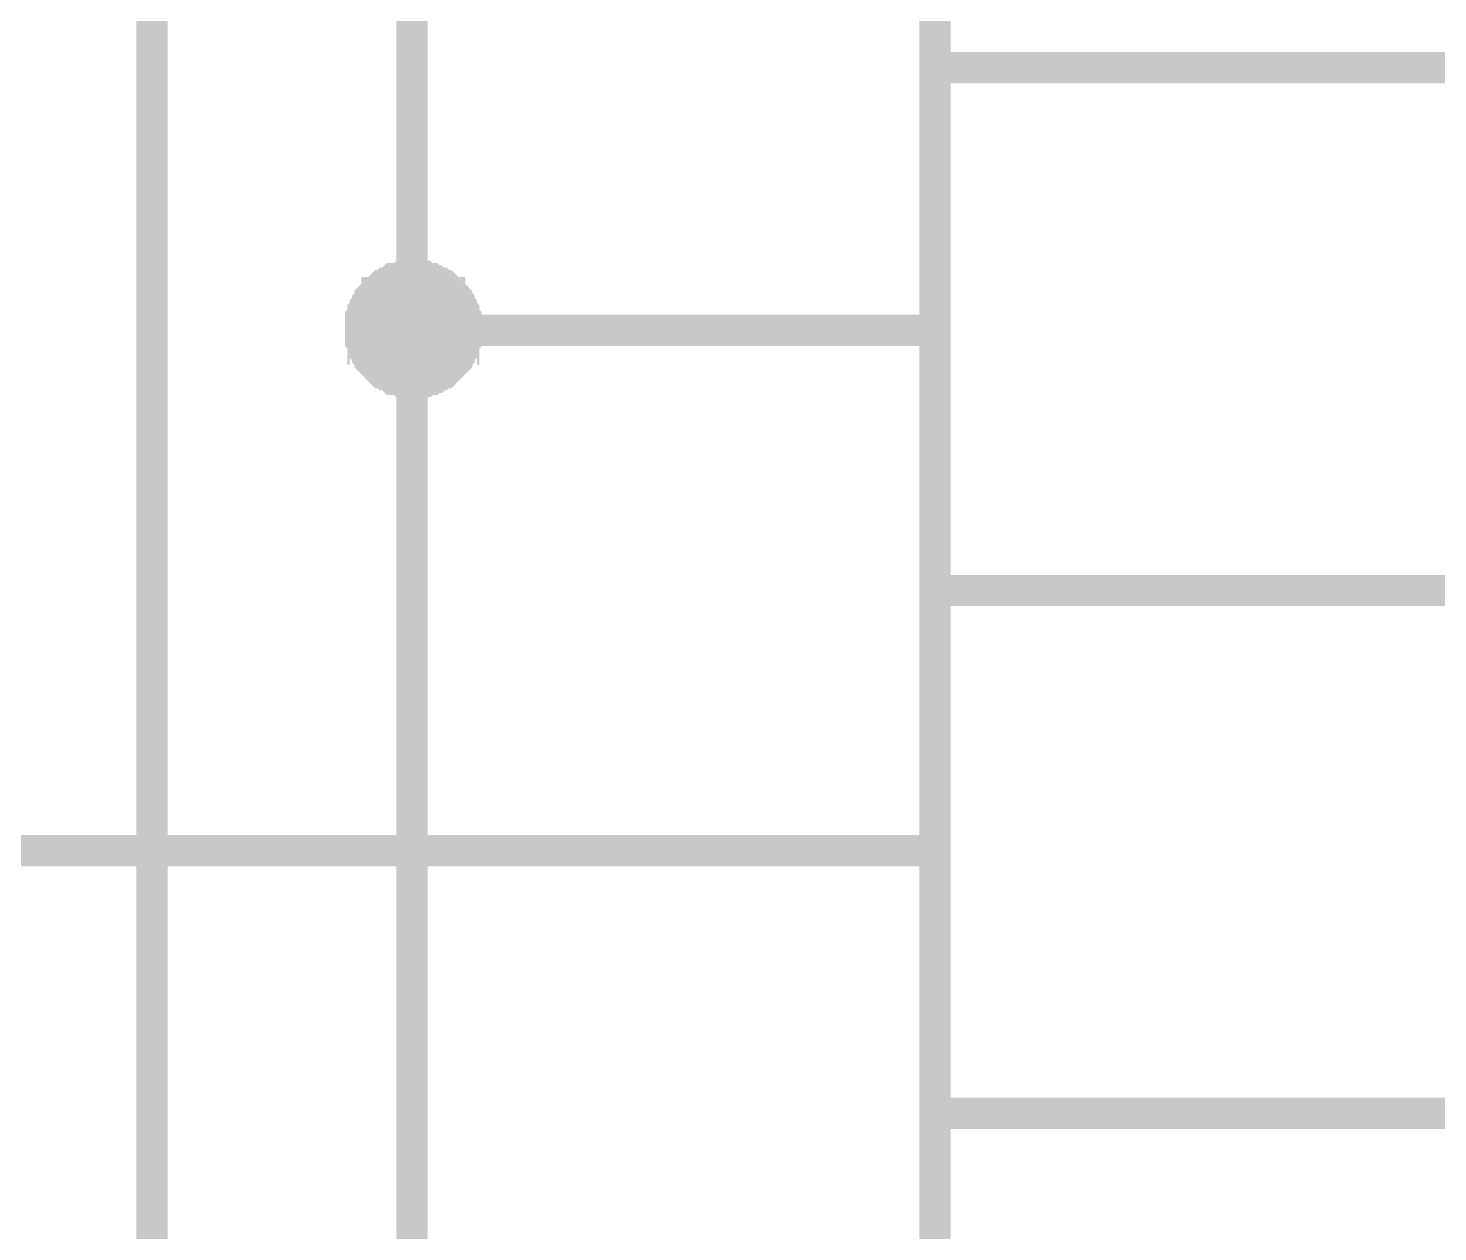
# Model space of a CAD drawing. Header units: millimetres. Extents: x 0 to 841, y 0 to 594.
# Drawn here: x 506.32 to 519.82, y 148.85 to 160.38 of the extents above; entities that cross this region are included whole.
import ezdxf

# ---------------------------------------------------------------- set-up
doc = ezdxf.new("R2010")
doc.units = ezdxf.units.MM
doc.layers.add('Sheet', color=255, linetype='Continuous')

msp = doc.modelspace()

# ---------------------------------------------------------------- linework, layer by layer
at = {"layer": 'Sheet', "const_width": 0.3}
msp.add_lwpolyline([(515.002, 239.999), (535.012, 239.999), (535.012, 114.991), (515.002, 114.991), (515.002, 239.999)], close=True, dxfattribs=at)
at = {"layer": 'Sheet'}
for points, const_width in [([(509.994, 172.486), (509.994, 157.484), (512.51, 157.484)], 0.3), ([(512.51, 162.492), (507.502, 162.492), (507.502, 147.489)], 0.3), ([(437.501, 159.999), (460.003, 159.999), (460.003, 152.498), (512.51, 152.498)], 0.3), ([(515.002, 159.999), (535.012, 159.999)], 0.3), ([(509.5, 157.484), (509.5, 157.506), (509.5, 157.529), (509.5, 157.574), (509.5, 157.596), (509.523, 157.618), (509.523, 157.641), (509.523, 157.663), (509.545, 157.686), (509.545, 157.708), (509.568, 157.731), (509.568, 157.753), (509.59, 157.776), (509.59, 157.798), (509.613, 157.821), (509.635, 157.843), (509.657, 157.843), (509.657, 157.865), (509.68, 157.888), (509.702, 157.91), (509.725, 157.91), (509.747, 157.933), (509.77, 157.933), (509.792, 157.955), (509.792, 157.955), (509.815, 157.978), (509.86, 157.978), (509.882, 157.978), (509.905, 158), (509.927, 158), (509.949, 158), (509.972, 158), (509.994, 158)], 0.3), ([(509.5, 157.484), (509.5, 157.506), (509.5, 157.529), (509.5, 157.574), (509.5, 157.596), (509.523, 157.618), (509.523, 157.641), (509.523, 157.663), (509.545, 157.686), (509.545, 157.708), (509.568, 157.731), (509.568, 157.753), (509.59, 157.776), (509.59, 157.798), (509.613, 157.821), (509.635, 157.843), (509.657, 157.843), (509.657, 157.865), (509.68, 157.888), (509.702, 157.91), (509.725, 157.91), (509.747, 157.933), (509.77, 157.933), (509.792, 157.955), (509.792, 157.955), (509.815, 157.978), (509.86, 157.978), (509.882, 157.978), (509.905, 158), (509.927, 158), (509.949, 158), (509.972, 158), (509.994, 158)], 0.3), ([(509.5, 157.484), (509.5, 157.506), (509.5, 157.529), (509.5, 157.574), (509.5, 157.596), (509.523, 157.618), (509.523, 157.641), (509.523, 157.663), (509.545, 157.686), (509.545, 157.708), (509.568, 157.731), (509.568, 157.753), (509.59, 157.776), (509.59, 157.798), (509.613, 157.821), (509.635, 157.843), (509.657, 157.843), (509.657, 157.865), (509.68, 157.888), (509.702, 157.91), (509.725, 157.91), (509.747, 157.933), (509.77, 157.933), (509.792, 157.955), (509.792, 157.955), (509.815, 157.978), (509.86, 157.978), (509.882, 157.978), (509.905, 158), (509.927, 158), (509.949, 158), (509.972, 158), (509.994, 158)], 0.3), ([(509.5, 157.484), (509.5, 157.506), (509.5, 157.529), (509.5, 157.574), (509.5, 157.596), (509.523, 157.618), (509.523, 157.641), (509.523, 157.663), (509.545, 157.686), (509.545, 157.708), (509.568, 157.731), (509.568, 157.753), (509.59, 157.776), (509.59, 157.798), (509.613, 157.821), (509.635, 157.843), (509.657, 157.843), (509.657, 157.865), (509.68, 157.888), (509.702, 157.91), (509.725, 157.91), (509.747, 157.933), (509.77, 157.933), (509.792, 157.955), (509.792, 157.955), (509.815, 157.978), (509.86, 157.978), (509.882, 157.978), (509.905, 158), (509.927, 158), (509.949, 158), (509.972, 158), (509.994, 158)], 0.3), ([(509.994, 158), (509.994, 158)], 0.3), ([(509.994, 158), (510.017, 158), (510.039, 158), (510.084, 158), (510.107, 158), (510.129, 157.978), (510.152, 157.978), (510.174, 157.978), (510.196, 157.955), (510.219, 157.955), (510.241, 157.933), (510.264, 157.933), (510.286, 157.91), (510.309, 157.91), (510.331, 157.888), (510.354, 157.865), (510.354, 157.843), (510.376, 157.843), (510.399, 157.821), (510.421, 157.798), (510.421, 157.776), (510.444, 157.753), (510.444, 157.731), (510.466, 157.708), (510.466, 157.686), (510.488, 157.663), (510.488, 157.641), (510.488, 157.618), (510.511, 157.596), (510.511, 157.574), (510.511, 157.529), (510.511, 157.506), (510.511, 157.484)], 0.3), ([(509.994, 158), (509.994, 158)], 0.3), ([(509.994, 158), (510.017, 158), (510.039, 158), (510.084, 158), (510.107, 158), (510.129, 157.978), (510.152, 157.978), (510.174, 157.978), (510.196, 157.955), (510.219, 157.955), (510.241, 157.933), (510.264, 157.933), (510.286, 157.91), (510.309, 157.91), (510.331, 157.888), (510.354, 157.865), (510.354, 157.843), (510.376, 157.843), (510.399, 157.821), (510.421, 157.798), (510.421, 157.776), (510.444, 157.753), (510.444, 157.731), (510.466, 157.708), (510.466, 157.686), (510.488, 157.663), (510.488, 157.641), (510.488, 157.618), (510.511, 157.596), (510.511, 157.574), (510.511, 157.529), (510.511, 157.506), (510.511, 157.484)], 0.3), ([(509.994, 158), (509.994, 158)], 0.3), ([(509.994, 158), (510.017, 158), (510.039, 158), (510.084, 158), (510.107, 158), (510.129, 157.978), (510.152, 157.978), (510.174, 157.978), (510.196, 157.955), (510.219, 157.955), (510.241, 157.933), (510.264, 157.933), (510.286, 157.91), (510.309, 157.91), (510.331, 157.888), (510.354, 157.865), (510.354, 157.843), (510.376, 157.843), (510.399, 157.821), (510.421, 157.798), (510.421, 157.776), (510.444, 157.753), (510.444, 157.731), (510.466, 157.708), (510.466, 157.686), (510.488, 157.663), (510.488, 157.641), (510.488, 157.618), (510.511, 157.596), (510.511, 157.574), (510.511, 157.529), (510.511, 157.506), (510.511, 157.484)], 0.3), ([(509.994, 158), (509.994, 158)], 0.3), ([(509.994, 158), (510.017, 158), (510.039, 158), (510.084, 158), (510.107, 158), (510.129, 157.978), (510.152, 157.978), (510.174, 157.978), (510.196, 157.955), (510.219, 157.955), (510.241, 157.933), (510.264, 157.933), (510.286, 157.91), (510.309, 157.91), (510.331, 157.888), (510.354, 157.865), (510.354, 157.843), (510.376, 157.843), (510.399, 157.821), (510.421, 157.798), (510.421, 157.776), (510.444, 157.753), (510.444, 157.731), (510.466, 157.708), (510.466, 157.686), (510.488, 157.663), (510.488, 157.641), (510.488, 157.618), (510.511, 157.596), (510.511, 157.574), (510.511, 157.529), (510.511, 157.506), (510.511, 157.484)], 0.3), ([(509.5, 157.484), (509.5, 157.506), (509.5, 157.529), (509.5, 157.574), (509.5, 157.596), (509.523, 157.618), (509.523, 157.641), (509.523, 157.663), (509.545, 157.686), (509.545, 157.708), (509.568, 157.731), (509.568, 157.753), (509.59, 157.776), (509.59, 157.798), (509.613, 157.821), (509.635, 157.843), (509.657, 157.843), (509.657, 157.865), (509.68, 157.888), (509.702, 157.91), (509.725, 157.91), (509.747, 157.933), (509.77, 157.933), (509.792, 157.955), (509.792, 157.955), (509.815, 157.978), (509.86, 157.978), (509.882, 157.978), (509.905, 158), (509.927, 158), (509.949, 158), (509.972, 158), (509.994, 158)], 0.0991), ([(509.5, 157.484), (509.5, 157.506), (509.5, 157.529), (509.5, 157.574), (509.5, 157.596), (509.523, 157.618), (509.523, 157.641), (509.523, 157.663), (509.545, 157.686), (509.545, 157.708), (509.568, 157.731), (509.568, 157.753), (509.59, 157.776), (509.59, 157.798), (509.613, 157.821), (509.635, 157.843), (509.657, 157.843), (509.657, 157.865), (509.68, 157.888), (509.702, 157.91), (509.725, 157.91), (509.747, 157.933), (509.77, 157.933), (509.792, 157.955), (509.792, 157.955), (509.815, 157.978), (509.86, 157.978), (509.882, 157.978), (509.905, 158), (509.927, 158), (509.949, 158), (509.972, 158), (509.994, 158)], 0.0991), ([(509.5, 157.484), (509.5, 157.506), (509.5, 157.529), (509.5, 157.574), (509.5, 157.596), (509.523, 157.618), (509.523, 157.641), (509.523, 157.663), (509.545, 157.686), (509.545, 157.708), (509.568, 157.731), (509.568, 157.753), (509.59, 157.776), (509.59, 157.798), (509.613, 157.821), (509.635, 157.843), (509.657, 157.843), (509.657, 157.865), (509.68, 157.888), (509.702, 157.91), (509.725, 157.91), (509.747, 157.933), (509.77, 157.933), (509.792, 157.955), (509.792, 157.955), (509.815, 157.978), (509.86, 157.978), (509.882, 157.978), (509.905, 158), (509.927, 158), (509.949, 158), (509.972, 158), (509.994, 158)], 0.0991), ([(509.5, 157.484), (509.5, 157.506), (509.5, 157.529), (509.5, 157.574), (509.5, 157.596), (509.523, 157.618), (509.523, 157.641), (509.523, 157.663), (509.545, 157.686), (509.545, 157.708), (509.568, 157.731), (509.568, 157.753), (509.59, 157.776), (509.59, 157.798), (509.613, 157.821), (509.635, 157.843), (509.657, 157.843), (509.657, 157.865), (509.68, 157.888), (509.702, 157.91), (509.725, 157.91), (509.747, 157.933), (509.77, 157.933), (509.792, 157.955), (509.792, 157.955), (509.815, 157.978), (509.86, 157.978), (509.882, 157.978), (509.905, 158), (509.927, 158), (509.949, 158), (509.972, 158), (509.994, 158)], 0.0991), ([(509.994, 158), (509.994, 158)], 0.0991), ([(509.994, 158), (510.017, 158), (510.039, 158), (510.084, 158), (510.107, 158), (510.129, 157.978), (510.152, 157.978), (510.174, 157.978), (510.196, 157.955), (510.219, 157.955), (510.241, 157.933), (510.264, 157.933), (510.286, 157.91), (510.309, 157.91), (510.331, 157.888), (510.354, 157.865), (510.354, 157.843), (510.376, 157.843), (510.399, 157.821), (510.421, 157.798), (510.421, 157.776), (510.444, 157.753), (510.444, 157.731), (510.466, 157.708), (510.466, 157.686), (510.488, 157.663), (510.488, 157.641), (510.488, 157.618), (510.511, 157.596), (510.511, 157.574), (510.511, 157.529), (510.511, 157.506), (510.511, 157.484)], 0.0991), ([(509.994, 158), (509.994, 158)], 0.0991), ([(509.994, 158), (510.017, 158), (510.039, 158), (510.084, 158), (510.107, 158), (510.129, 157.978), (510.152, 157.978), (510.174, 157.978), (510.196, 157.955), (510.219, 157.955), (510.241, 157.933), (510.264, 157.933), (510.286, 157.91), (510.309, 157.91), (510.331, 157.888), (510.354, 157.865), (510.354, 157.843), (510.376, 157.843), (510.399, 157.821), (510.421, 157.798), (510.421, 157.776), (510.444, 157.753), (510.444, 157.731), (510.466, 157.708), (510.466, 157.686), (510.488, 157.663), (510.488, 157.641), (510.488, 157.618), (510.511, 157.596), (510.511, 157.574), (510.511, 157.529), (510.511, 157.506), (510.511, 157.484)], 0.0991), ([(509.994, 158), (509.994, 158)], 0.0991), ([(509.994, 158), (510.017, 158), (510.039, 158), (510.084, 158), (510.107, 158), (510.129, 157.978), (510.152, 157.978), (510.174, 157.978), (510.196, 157.955), (510.219, 157.955), (510.241, 157.933), (510.264, 157.933), (510.286, 157.91), (510.309, 157.91), (510.331, 157.888), (510.354, 157.865), (510.354, 157.843), (510.376, 157.843), (510.399, 157.821), (510.421, 157.798), (510.421, 157.776), (510.444, 157.753), (510.444, 157.731), (510.466, 157.708), (510.466, 157.686), (510.488, 157.663), (510.488, 157.641), (510.488, 157.618), (510.511, 157.596), (510.511, 157.574), (510.511, 157.529), (510.511, 157.506), (510.511, 157.484)], 0.0991), ([(509.994, 158), (509.994, 158)], 0.0991), ([(509.994, 158), (510.017, 158), (510.039, 158), (510.084, 158), (510.107, 158), (510.129, 157.978), (510.152, 157.978), (510.174, 157.978), (510.196, 157.955), (510.219, 157.955), (510.241, 157.933), (510.264, 157.933), (510.286, 157.91), (510.309, 157.91), (510.331, 157.888), (510.354, 157.865), (510.354, 157.843), (510.376, 157.843), (510.399, 157.821), (510.421, 157.798), (510.421, 157.776), (510.444, 157.753), (510.444, 157.731), (510.466, 157.708), (510.466, 157.686), (510.488, 157.663), (510.488, 157.641), (510.488, 157.618), (510.511, 157.596), (510.511, 157.574), (510.511, 157.529), (510.511, 157.506), (510.511, 157.484)], 0.0991), ([(509.994, 156.99), (509.972, 156.99), (509.949, 156.99), (509.927, 156.99), (509.905, 156.99), (509.882, 157.012), (509.86, 157.012), (509.815, 157.012), (509.792, 157.034), (509.792, 157.034), (509.77, 157.057), (509.747, 157.057), (509.725, 157.079), (509.702, 157.079), (509.68, 157.102), (509.657, 157.124), (509.657, 157.124), (509.635, 157.147), (509.613, 157.169), (509.59, 157.192), (509.59, 157.214), (509.568, 157.237), (509.568, 157.259), (509.545, 157.282), (509.545, 157.304), (509.523, 157.304), (509.523, 157.349), (509.523, 157.371), (509.5, 157.394), (509.5, 157.416), (509.5, 157.439), (509.5, 157.461), (509.5, 157.484)], 0.3), ([(509.5, 157.484), (509.5, 157.484)], 0.3), ([(509.994, 156.99), (509.972, 156.99), (509.949, 156.99), (509.927, 156.99), (509.905, 156.99), (509.882, 157.012), (509.86, 157.012), (509.815, 157.012), (509.792, 157.034), (509.792, 157.034), (509.77, 157.057), (509.747, 157.057), (509.725, 157.079), (509.702, 157.079), (509.68, 157.102), (509.657, 157.124), (509.657, 157.124), (509.635, 157.147), (509.613, 157.169), (509.59, 157.192), (509.59, 157.214), (509.568, 157.237), (509.568, 157.259), (509.545, 157.282), (509.545, 157.304), (509.523, 157.304), (509.523, 157.349), (509.523, 157.371), (509.5, 157.394), (509.5, 157.416), (509.5, 157.439), (509.5, 157.461), (509.5, 157.484)], 0.3), ([(509.5, 157.484), (509.5, 157.484)], 0.3), ([(509.994, 156.99), (509.972, 156.99), (509.949, 156.99), (509.927, 156.99), (509.905, 156.99), (509.882, 157.012), (509.86, 157.012), (509.815, 157.012), (509.792, 157.034), (509.792, 157.034), (509.77, 157.057), (509.747, 157.057), (509.725, 157.079), (509.702, 157.079), (509.68, 157.102), (509.657, 157.124), (509.657, 157.124), (509.635, 157.147), (509.613, 157.169), (509.59, 157.192), (509.59, 157.214), (509.568, 157.237), (509.568, 157.259), (509.545, 157.282), (509.545, 157.304), (509.523, 157.304), (509.523, 157.349), (509.523, 157.371), (509.5, 157.394), (509.5, 157.416), (509.5, 157.439), (509.5, 157.461), (509.5, 157.484)], 0.3), ([(509.5, 157.484), (509.5, 157.484)], 0.3), ([(509.994, 156.99), (509.972, 156.99), (509.949, 156.99), (509.927, 156.99), (509.905, 156.99), (509.882, 157.012), (509.86, 157.012), (509.815, 157.012), (509.792, 157.034), (509.792, 157.034), (509.77, 157.057), (509.747, 157.057), (509.725, 157.079), (509.702, 157.079), (509.68, 157.102), (509.657, 157.124), (509.657, 157.124), (509.635, 157.147), (509.613, 157.169), (509.59, 157.192), (509.59, 157.214), (509.568, 157.237), (509.568, 157.259), (509.545, 157.282), (509.545, 157.304), (509.523, 157.304), (509.523, 157.349), (509.523, 157.371), (509.5, 157.394), (509.5, 157.416), (509.5, 157.439), (509.5, 157.461), (509.5, 157.484)], 0.3), ([(509.5, 157.484), (509.5, 157.484)], 0.3), ([(510.511, 157.484), (510.511, 157.461), (510.511, 157.439), (510.511, 157.416), (510.511, 157.394), (510.488, 157.371), (510.488, 157.349), (510.488, 157.304), (510.466, 157.304), (510.466, 157.282), (510.444, 157.259), (510.444, 157.237), (510.421, 157.214), (510.421, 157.192), (510.399, 157.169), (510.376, 157.147), (510.354, 157.124), (510.354, 157.124), (510.331, 157.102), (510.309, 157.079), (510.286, 157.079), (510.264, 157.057), (510.241, 157.057), (510.219, 157.034), (510.196, 157.034), (510.174, 157.012), (510.152, 157.012), (510.129, 157.012), (510.107, 156.99), (510.084, 156.99), (510.039, 156.99), (510.017, 156.99), (509.994, 156.99)], 0.3), ([(509.994, 157.484), (509.994, 142.481), (512.51, 142.481)], 0.3), ([(510.511, 157.484), (510.511, 157.461), (510.511, 157.439), (510.511, 157.416), (510.511, 157.394), (510.488, 157.371), (510.488, 157.349), (510.488, 157.304), (510.466, 157.304), (510.466, 157.282), (510.444, 157.259), (510.444, 157.237), (510.421, 157.214), (510.421, 157.192), (510.399, 157.169), (510.376, 157.147), (510.354, 157.124), (510.354, 157.124), (510.331, 157.102), (510.309, 157.079), (510.286, 157.079), (510.264, 157.057), (510.241, 157.057), (510.219, 157.034), (510.196, 157.034), (510.174, 157.012), (510.152, 157.012), (510.129, 157.012), (510.107, 156.99), (510.084, 156.99), (510.039, 156.99), (510.017, 156.99), (509.994, 156.99)], 0.3), ([(510.511, 157.484), (510.511, 157.461), (510.511, 157.439), (510.511, 157.416), (510.511, 157.394), (510.488, 157.371), (510.488, 157.349), (510.488, 157.304), (510.466, 157.304), (510.466, 157.282), (510.444, 157.259), (510.444, 157.237), (510.421, 157.214), (510.421, 157.192), (510.399, 157.169), (510.376, 157.147), (510.354, 157.124), (510.354, 157.124), (510.331, 157.102), (510.309, 157.079), (510.286, 157.079), (510.264, 157.057), (510.241, 157.057), (510.219, 157.034), (510.196, 157.034), (510.174, 157.012), (510.152, 157.012), (510.129, 157.012), (510.107, 156.99), (510.084, 156.99), (510.039, 156.99), (510.017, 156.99), (509.994, 156.99)], 0.3), ([(510.511, 157.484), (510.511, 157.461), (510.511, 157.439), (510.511, 157.416), (510.511, 157.394), (510.488, 157.371), (510.488, 157.349), (510.488, 157.304), (510.466, 157.304), (510.466, 157.282), (510.444, 157.259), (510.444, 157.237), (510.421, 157.214), (510.421, 157.192), (510.399, 157.169), (510.376, 157.147), (510.354, 157.124), (510.354, 157.124), (510.331, 157.102), (510.309, 157.079), (510.286, 157.079), (510.264, 157.057), (510.241, 157.057), (510.219, 157.034), (510.196, 157.034), (510.174, 157.012), (510.152, 157.012), (510.129, 157.012), (510.107, 156.99), (510.084, 156.99), (510.039, 156.99), (510.017, 156.99), (509.994, 156.99)], 0.3), ([(510.511, 157.484), (510.511, 157.484), (510.511, 157.484), (510.511, 157.484), (510.511, 157.484), (510.511, 157.484), (510.511, 157.484), (510.511, 157.484), (510.511, 157.484), (510.511, 157.484), (510.511, 157.484), (510.511, 157.484), (510.511, 157.484), (510.511, 157.484), (510.511, 157.484), (510.511, 157.484), (510.511, 157.484), (510.511, 157.484), (510.511, 157.484), (510.511, 157.484), (510.511, 157.484), (510.511, 157.484), (510.511, 157.484), (510.511, 157.484), (510.511, 157.484), (510.511, 157.484), (510.511, 157.484), (510.511, 157.484), (510.511, 157.484), (510.511, 157.484), (510.511, 157.484), (510.511, 157.484), (510.511, 157.484)], 0.3), ([(510.511, 157.484), (510.511, 157.484)], 0.3), ([(510.511, 157.484), (510.511, 157.484), (510.511, 157.484), (510.511, 157.484), (510.511, 157.484), (510.511, 157.484), (510.511, 157.484), (510.511, 157.484), (510.511, 157.484), (510.511, 157.484), (510.511, 157.484), (510.511, 157.484), (510.511, 157.484), (510.511, 157.484), (510.511, 157.484), (510.511, 157.484), (510.511, 157.484), (510.511, 157.484), (510.511, 157.484), (510.511, 157.484), (510.511, 157.484), (510.511, 157.484), (510.511, 157.484), (510.511, 157.484), (510.511, 157.484), (510.511, 157.484), (510.511, 157.484), (510.511, 157.484), (510.511, 157.484), (510.511, 157.484), (510.511, 157.484), (510.511, 157.484), (510.511, 157.484)], 0.3), ([(510.511, 157.484), (510.511, 157.484)], 0.3), ([(510.511, 157.484), (510.511, 157.484), (510.511, 157.484), (510.511, 157.484), (510.511, 157.484), (510.511, 157.484), (510.511, 157.484), (510.511, 157.484), (510.511, 157.484), (510.511, 157.484), (510.511, 157.484), (510.511, 157.484), (510.511, 157.484), (510.511, 157.484), (510.511, 157.484), (510.511, 157.484), (510.511, 157.484), (510.511, 157.484), (510.511, 157.484), (510.511, 157.484), (510.511, 157.484), (510.511, 157.484), (510.511, 157.484), (510.511, 157.484), (510.511, 157.484), (510.511, 157.484), (510.511, 157.484), (510.511, 157.484), (510.511, 157.484), (510.511, 157.484), (510.511, 157.484), (510.511, 157.484), (510.511, 157.484)], 0.3), ([(510.511, 157.484), (510.511, 157.484)], 0.3), ([(510.511, 157.484), (510.511, 157.484), (510.511, 157.484), (510.511, 157.484), (510.511, 157.484), (510.511, 157.484), (510.511, 157.484), (510.511, 157.484), (510.511, 157.484), (510.511, 157.484), (510.511, 157.484), (510.511, 157.484), (510.511, 157.484), (510.511, 157.484), (510.511, 157.484), (510.511, 157.484), (510.511, 157.484), (510.511, 157.484), (510.511, 157.484), (510.511, 157.484), (510.511, 157.484), (510.511, 157.484), (510.511, 157.484), (510.511, 157.484), (510.511, 157.484), (510.511, 157.484), (510.511, 157.484), (510.511, 157.484), (510.511, 157.484), (510.511, 157.484), (510.511, 157.484), (510.511, 157.484), (510.511, 157.484)], 0.3), ([(510.511, 157.484), (510.511, 157.484)], 0.3), ([(515.002, 157.484), (512.51, 157.484)], 0.3), ([(509.994, 156.99), (509.972, 156.99), (509.949, 156.99), (509.927, 156.99), (509.905, 156.99), (509.882, 157.012), (509.86, 157.012), (509.815, 157.012), (509.792, 157.034), (509.792, 157.034), (509.77, 157.057), (509.747, 157.057), (509.725, 157.079), (509.702, 157.079), (509.68, 157.102), (509.657, 157.124), (509.657, 157.124), (509.635, 157.147), (509.613, 157.169), (509.59, 157.192), (509.59, 157.214), (509.568, 157.237), (509.568, 157.259), (509.545, 157.282), (509.545, 157.304), (509.523, 157.304), (509.523, 157.349), (509.523, 157.371), (509.5, 157.394), (509.5, 157.416), (509.5, 157.439), (509.5, 157.461), (509.5, 157.484)], 0.0991), ([(509.5, 157.484), (509.5, 157.484)], 0.0991), ([(509.994, 156.99), (509.972, 156.99), (509.949, 156.99), (509.927, 156.99), (509.905, 156.99), (509.882, 157.012), (509.86, 157.012), (509.815, 157.012), (509.792, 157.034), (509.792, 157.034), (509.77, 157.057), (509.747, 157.057), (509.725, 157.079), (509.702, 157.079), (509.68, 157.102), (509.657, 157.124), (509.657, 157.124), (509.635, 157.147), (509.613, 157.169), (509.59, 157.192), (509.59, 157.214), (509.568, 157.237), (509.568, 157.259), (509.545, 157.282), (509.545, 157.304), (509.523, 157.304), (509.523, 157.349), (509.523, 157.371), (509.5, 157.394), (509.5, 157.416), (509.5, 157.439), (509.5, 157.461), (509.5, 157.484)], 0.0991), ([(509.5, 157.484), (509.5, 157.484)], 0.0991), ([(509.994, 156.99), (509.972, 156.99), (509.949, 156.99), (509.927, 156.99), (509.905, 156.99), (509.882, 157.012), (509.86, 157.012), (509.815, 157.012), (509.792, 157.034), (509.792, 157.034), (509.77, 157.057), (509.747, 157.057), (509.725, 157.079), (509.702, 157.079), (509.68, 157.102), (509.657, 157.124), (509.657, 157.124), (509.635, 157.147), (509.613, 157.169), (509.59, 157.192), (509.59, 157.214), (509.568, 157.237), (509.568, 157.259), (509.545, 157.282), (509.545, 157.304), (509.523, 157.304), (509.523, 157.349), (509.523, 157.371), (509.5, 157.394), (509.5, 157.416), (509.5, 157.439), (509.5, 157.461), (509.5, 157.484)], 0.0991), ([(509.5, 157.484), (509.5, 157.484)], 0.0991), ([(509.994, 156.99), (509.972, 156.99), (509.949, 156.99), (509.927, 156.99), (509.905, 156.99), (509.882, 157.012), (509.86, 157.012), (509.815, 157.012), (509.792, 157.034), (509.792, 157.034), (509.77, 157.057), (509.747, 157.057), (509.725, 157.079), (509.702, 157.079), (509.68, 157.102), (509.657, 157.124), (509.657, 157.124), (509.635, 157.147), (509.613, 157.169), (509.59, 157.192), (509.59, 157.214), (509.568, 157.237), (509.568, 157.259), (509.545, 157.282), (509.545, 157.304), (509.523, 157.304), (509.523, 157.349), (509.523, 157.371), (509.5, 157.394), (509.5, 157.416), (509.5, 157.439), (509.5, 157.461), (509.5, 157.484)], 0.0991), ([(509.5, 157.484), (509.5, 157.484)], 0.0991), ([(510.511, 157.484), (510.511, 157.461), (510.511, 157.439), (510.511, 157.416), (510.511, 157.394), (510.488, 157.371), (510.488, 157.349), (510.488, 157.304), (510.466, 157.304), (510.466, 157.282), (510.444, 157.259), (510.444, 157.237), (510.421, 157.214), (510.421, 157.192), (510.399, 157.169), (510.376, 157.147), (510.354, 157.124), (510.354, 157.124), (510.331, 157.102), (510.309, 157.079), (510.286, 157.079), (510.264, 157.057), (510.241, 157.057), (510.219, 157.034), (510.196, 157.034), (510.174, 157.012), (510.152, 157.012), (510.129, 157.012), (510.107, 156.99), (510.084, 156.99), (510.039, 156.99), (510.017, 156.99), (509.994, 156.99)], 0.0991), ([(510.511, 157.484), (510.511, 157.461), (510.511, 157.439), (510.511, 157.416), (510.511, 157.394), (510.488, 157.371), (510.488, 157.349), (510.488, 157.304), (510.466, 157.304), (510.466, 157.282), (510.444, 157.259), (510.444, 157.237), (510.421, 157.214), (510.421, 157.192), (510.399, 157.169), (510.376, 157.147), (510.354, 157.124), (510.354, 157.124), (510.331, 157.102), (510.309, 157.079), (510.286, 157.079), (510.264, 157.057), (510.241, 157.057), (510.219, 157.034), (510.196, 157.034), (510.174, 157.012), (510.152, 157.012), (510.129, 157.012), (510.107, 156.99), (510.084, 156.99), (510.039, 156.99), (510.017, 156.99), (509.994, 156.99)], 0.0991), ([(510.511, 157.484), (510.511, 157.461), (510.511, 157.439), (510.511, 157.416), (510.511, 157.394), (510.488, 157.371), (510.488, 157.349), (510.488, 157.304), (510.466, 157.304), (510.466, 157.282), (510.444, 157.259), (510.444, 157.237), (510.421, 157.214), (510.421, 157.192), (510.399, 157.169), (510.376, 157.147), (510.354, 157.124), (510.354, 157.124), (510.331, 157.102), (510.309, 157.079), (510.286, 157.079), (510.264, 157.057), (510.241, 157.057), (510.219, 157.034), (510.196, 157.034), (510.174, 157.012), (510.152, 157.012), (510.129, 157.012), (510.107, 156.99), (510.084, 156.99), (510.039, 156.99), (510.017, 156.99), (509.994, 156.99)], 0.0991), ([(510.511, 157.484), (510.511, 157.461), (510.511, 157.439), (510.511, 157.416), (510.511, 157.394), (510.488, 157.371), (510.488, 157.349), (510.488, 157.304), (510.466, 157.304), (510.466, 157.282), (510.444, 157.259), (510.444, 157.237), (510.421, 157.214), (510.421, 157.192), (510.399, 157.169), (510.376, 157.147), (510.354, 157.124), (510.354, 157.124), (510.331, 157.102), (510.309, 157.079), (510.286, 157.079), (510.264, 157.057), (510.241, 157.057), (510.219, 157.034), (510.196, 157.034), (510.174, 157.012), (510.152, 157.012), (510.129, 157.012), (510.107, 156.99), (510.084, 156.99), (510.039, 156.99), (510.017, 156.99), (509.994, 156.99)], 0.0991), ([(510.511, 157.484), (510.511, 157.484), (510.511, 157.484), (510.511, 157.484), (510.511, 157.484), (510.511, 157.484), (510.511, 157.484), (510.511, 157.484), (510.511, 157.484), (510.511, 157.484), (510.511, 157.484), (510.511, 157.484), (510.511, 157.484), (510.511, 157.484), (510.511, 157.484), (510.511, 157.484), (510.511, 157.484), (510.511, 157.484), (510.511, 157.484), (510.511, 157.484), (510.511, 157.484), (510.511, 157.484), (510.511, 157.484), (510.511, 157.484), (510.511, 157.484), (510.511, 157.484), (510.511, 157.484), (510.511, 157.484), (510.511, 157.484), (510.511, 157.484), (510.511, 157.484), (510.511, 157.484), (510.511, 157.484)], 0.0991), ([(510.511, 157.484), (510.511, 157.484)], 0.0991), ([(510.511, 157.484), (510.511, 157.484), (510.511, 157.484), (510.511, 157.484), (510.511, 157.484), (510.511, 157.484), (510.511, 157.484), (510.511, 157.484), (510.511, 157.484), (510.511, 157.484), (510.511, 157.484), (510.511, 157.484), (510.511, 157.484), (510.511, 157.484), (510.511, 157.484), (510.511, 157.484), (510.511, 157.484), (510.511, 157.484), (510.511, 157.484), (510.511, 157.484), (510.511, 157.484), (510.511, 157.484), (510.511, 157.484), (510.511, 157.484), (510.511, 157.484), (510.511, 157.484), (510.511, 157.484), (510.511, 157.484), (510.511, 157.484), (510.511, 157.484), (510.511, 157.484), (510.511, 157.484), (510.511, 157.484)], 0.0991), ([(510.511, 157.484), (510.511, 157.484)], 0.0991), ([(510.511, 157.484), (510.511, 157.484), (510.511, 157.484), (510.511, 157.484), (510.511, 157.484), (510.511, 157.484), (510.511, 157.484), (510.511, 157.484), (510.511, 157.484), (510.511, 157.484), (510.511, 157.484), (510.511, 157.484), (510.511, 157.484), (510.511, 157.484), (510.511, 157.484), (510.511, 157.484), (510.511, 157.484), (510.511, 157.484), (510.511, 157.484), (510.511, 157.484), (510.511, 157.484), (510.511, 157.484), (510.511, 157.484), (510.511, 157.484), (510.511, 157.484), (510.511, 157.484), (510.511, 157.484), (510.511, 157.484), (510.511, 157.484), (510.511, 157.484), (510.511, 157.484), (510.511, 157.484), (510.511, 157.484)], 0.0991), ([(510.511, 157.484), (510.511, 157.484)], 0.0991), ([(510.511, 157.484), (510.511, 157.484), (510.511, 157.484), (510.511, 157.484), (510.511, 157.484), (510.511, 157.484), (510.511, 157.484), (510.511, 157.484), (510.511, 157.484), (510.511, 157.484), (510.511, 157.484), (510.511, 157.484), (510.511, 157.484), (510.511, 157.484), (510.511, 157.484), (510.511, 157.484), (510.511, 157.484), (510.511, 157.484), (510.511, 157.484), (510.511, 157.484), (510.511, 157.484), (510.511, 157.484), (510.511, 157.484), (510.511, 157.484), (510.511, 157.484), (510.511, 157.484), (510.511, 157.484), (510.511, 157.484), (510.511, 157.484), (510.511, 157.484), (510.511, 157.484), (510.511, 157.484), (510.511, 157.484)], 0.0991), ([(510.511, 157.484), (510.511, 157.484)], 0.0991), ([(515.002, 154.991), (535.012, 154.991)], 0.3), ([(515.002, 152.498), (512.51, 152.498)], 0.3), ([(515.002, 149.982), (535.012, 149.982)], 0.3)]:
    msp.add_lwpolyline(points, dxfattribs=dict(at, const_width=const_width))
at = {"layer": 'Sheet', "const_width": 0.508}
msp.add_lwpolyline([(509.746, 157.5, 1), (510.254, 157.5, 1)], format="xyb", close=True, dxfattribs=at)

doc.saveas('drawing.dxf')
